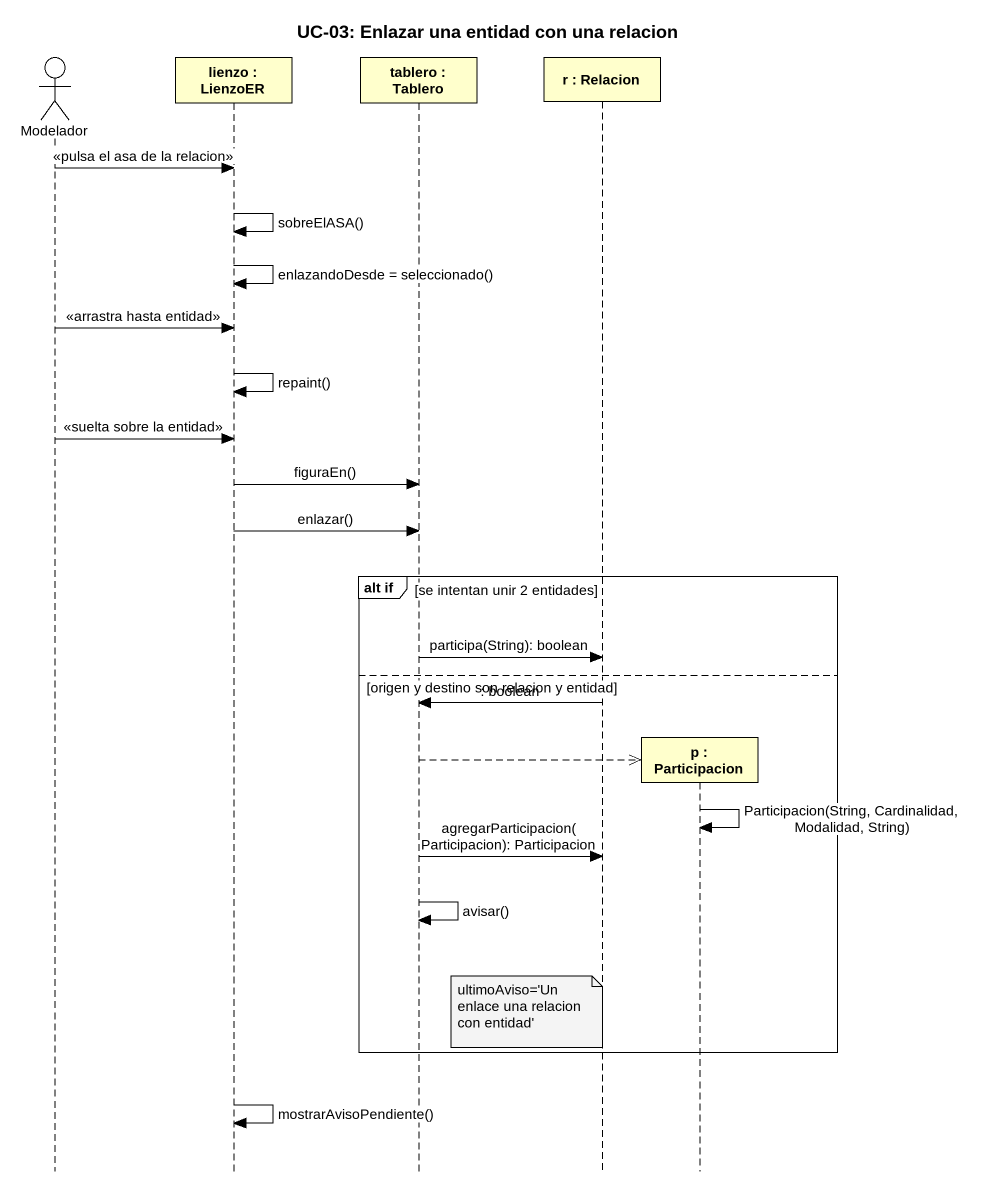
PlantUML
@startuml
title UC-03: Enlazar una entidad con una relacion
hide footbox
actor Modelador
participant "lienzo : LienzoER" as lienzo
participant "tablero : Tablero" as tablero
participant "r : Relacion" as r
participant "p : Participacion" as p

Modelador -> lienzo : <<pulsa el asa de la relacion>>
lienzo -> lienzo : sobreElASA()
lienzo -> lienzo : enlazandoDesde = seleccionado()
Modelador -> lienzo : <<arrastra hasta entidad>>
lienzo -> lienzo : repaint()
Modelador -> lienzo : <<suelta sobre la entidad>>
lienzo -> tablero : figuraEn()
lienzo -> tablero : enlazar()
group alt if [se intentan unir 2 entidades]
  tablero -> r : participa(String): boolean
else origen y destino son relacion y entidad
  r -> tablero : : boolean
  tablero -->> p **
  p -> p : Participacion(String, Cardinalidad, Modalidad, String)
  tablero -> r : agregarParticipacion(Participacion): Participacion
  tablero -> tablero : avisar()
  note over r : ultimoAviso='Un enlace una relacion con entidad'
end
lienzo -> lienzo : mostrarAvisoPendiente()
@enduml
